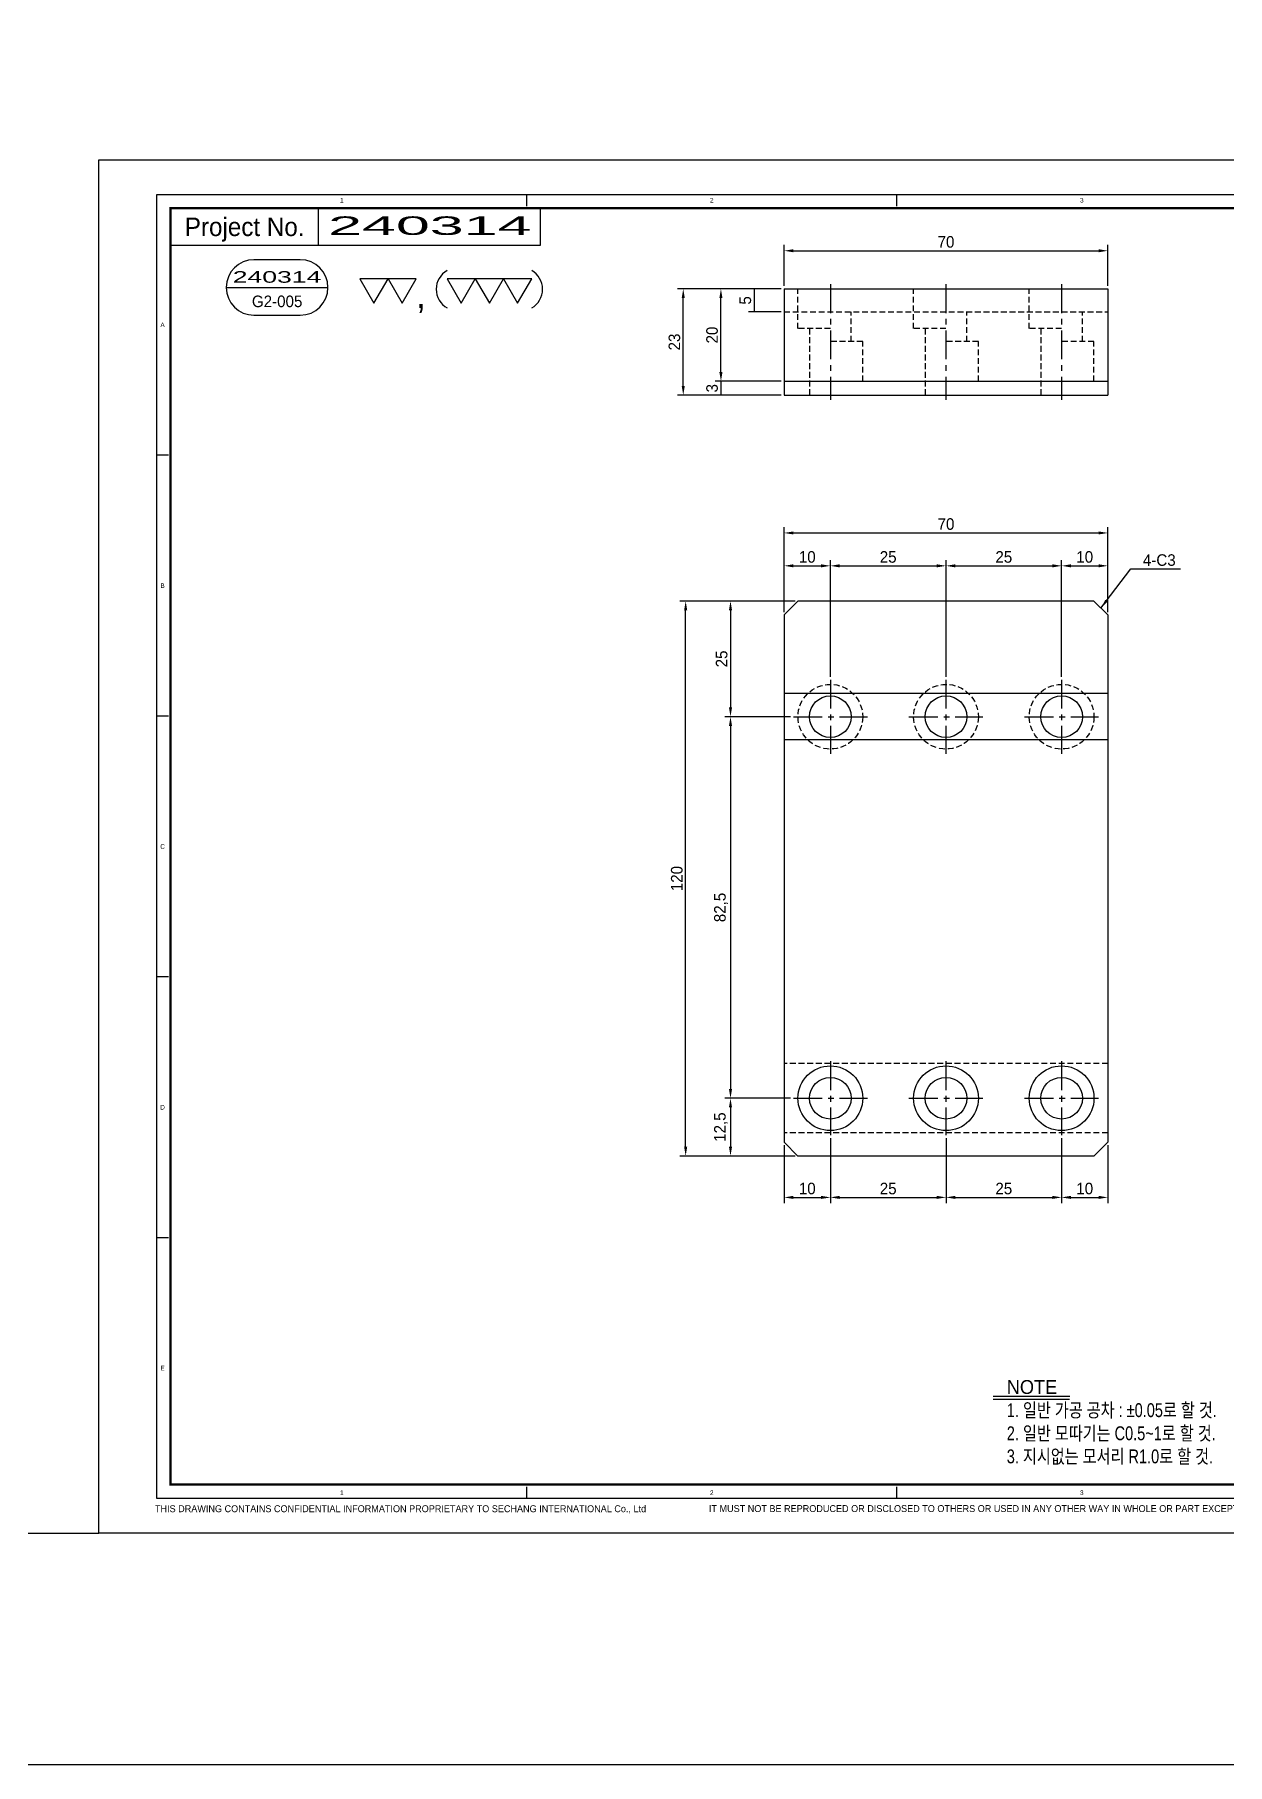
# Model space of a CAD drawing. Header units: inches. Extents: x 0 to 77285, y -118 to 40065.
# Drawn here: x 73069.6 to 73327.5, y 19692.7 to 20066.8 of the extents above; entities that cross this region are included whole.
import ezdxf
from ezdxf.enums import TextEntityAlignment as Align

# ---------------------------------------------------------------- set-up
doc = ezdxf.new("R2010")
doc.units = ezdxf.units.IN
doc.header["$LTSCALE"] = 5
doc.header["$MEASUREMENT"] = 0
for name, pattern in [('CENTER', [2, 1.25, -0.25, 0.25, -0.25]), ('HIDDEN', [0.375, 0.25, -0.125]), ('PHANTOM', [2.5, 1.25, -0.25, 0.25, -0.25, 0.25, -0.25])]:
    doc.linetypes.add(name, pattern=pattern)
for name, color, linetype in [('11', 1, 'CENTER'), ('22', 2, 'HIDDEN'), ('44', 4, 'Continuous'), ('55', 5, 'Continuous'), ('66', 6, 'PHANTOM'), ('77', 40, 'HIDDEN'), ('99', 181, 'Continuous'), ('A', 8, 'Continuous'), ('B', 123, 'Continuous'), ('D', 3, 'Continuous'), ('G', 231, 'Continuous'), ('T', 3, 'Continuous'), ('VV', 1, 'Continuous'), ('Y', 60, 'Continuous')]:
    doc.layers.add(name, color=color, linetype=linetype)
doc.layers.add('33', color=3, linetype='PHANTOM', lineweight=9)
doc.layers.add('88', color=35, linetype='Continuous', lineweight=5)
doc.styles.add('SCI', font='')
doc.styles.get('SCI').set_extended_font_data('Gulim')
doc.dimstyles.new('SCH', dxfattribs={"dimtxt": 2.5, "dimasz": 2, "dimexe": 1.25, "dimexo": 0.625, "dimtad": 1, "dimdec": 8, "dimtxsty": 'SCI', "dimcen": 2.5, "dimclrd": 4, "dimclre": 4, "dimclrt": 7, "dimadec": 8, "dimazin": 2, "dimtfac": 1, "dimtdec": 8, "dimtmove": 0, "dimatfit": 3, "dimfxl": 1, "dimarcsym": 0})

# ---------------------------------------------------------------- blocks, each defined once
blk = doc.blocks.new('J2')
for p, q in [((0, 2.25), (-2.6, 2.25)), ((-2.6, 2.25), (-1.3, 0)), ((-1.3, 0), (0, 2.25)), ((2.6, 2.25), (0, 2.25)), ((0, 2.25), (1.3, 0)), ((1.3, 0), (2.6, 2.25))]:
    blk.add_line(p, q)
blk = doc.blocks.new('J3')
for p, q in [((-3.9, 2.25), (-2.6, 0)), ((-1.3, 2.25), (-3.9, 2.25)), ((-2.6, 0), (-1.3, 2.25)), ((-1.3, 2.25), (0, 0)), ((1.3, 2.25), (-1.3, 2.25)), ((0, 0), (1.3, 2.25)), ((1.3, 2.25), (2.6, 0)), ((3.9, 2.25), (1.3, 2.25)), ((2.6, 0), (3.9, 2.25))]:
    blk.add_line(p, q)
blk = doc.blocks.new('A$C645fd8c3')
at = {"linetype": 'Continuous'}
h = blk.add_hatch(dxfattribs=at)
h.set_pattern_fill('ANSI31', color=5, scale=0.563055, style=0)
h.set_pattern_definition([(45, (-482.600826, -378.99261), (-0.04976753, 0.04976753), [])])
h.paths.add_polyline_path([(259.73, -279.27), (259.73, -276.17), (258.74, -276.17), (256.35, -278.56), (253.96, -276.17), (252.97, -276.17), (252.97, -279.27)])
h.paths.add_polyline_path([(252.97, -279.83), (252.97, -282.93), (259.73, -282.93), (259.73, -279.83)])
at = {"color": 2}
for p, q in [((12.5, -289.5), (12.5, -7.5)), ((12.5, -7.5), (412.5, -7.5)), ((92.5, -10), (92.5, -7.5)), ((172.5, -10), (172.5, -7.5)), ((252.5, -10), (252.5, -7.5)), ((332.5, -10), (332.5, -7.5)), ((412.5, -7.5), (412.5, -289.5)), ((15, -63.9), (12.5, -63.9)), ((412.5, -63.9), (410, -63.9)), ((15, -120.3), (12.5, -120.3)), ((412.5, -120.3), (410, -120.3)), ((15, -176.7), (12.5, -176.7)), ((412.5, -176.7), (410, -176.7)), ((15, -233.1), (12.5, -233.1)), ((412.5, -233.1), (410, -233.1)), ((92.5, -289.5), (92.5, -287)), ((172.5, -289.5), (172.5, -287)), ((252.5, -289.5), (252.5, -287)), ((332.5, -289.5), (332.5, -287)), ((412.5, -289.5), (12.5, -289.5))]:
    blk.add_line(p, q, dxfattribs=at)
at = {"color": 40}
for p, q in [((47.5, -18.5), (47.5, -10.5)), ((95.5, -18.5), (95.5, -10.5))]:
    blk.add_line(p, q, dxfattribs=at)
at = {"color": 7, "linetype": 'Continuous'}
blk.add_line((27.52, -27.62), (49.52, -27.62), dxfattribs=at)
for p, q in [((409.5, -244.5), (249.5, -244.5)), ((249.5, -244.5), (249.5, -251.5)), ((249.5, -286.5), (249.5, -251.5)), ((409.5, -251.5), (249.5, -251.5)), ((409.5, -258.5), (249.5, -258.5)), ((316.5, -261.5), (274.5, -261.5)), ((316.5, -258.5), (316.5, -286.5)), ((316.5, -267), (274.5, -267)), ((415.59, -275.4), (419.2, -275.4))]:
    blk.add_line(p, q)
at = {"color": 3}
for p, q in [((263.5, -251.5), (263.5, -244.5)), ((304.5, -251.5), (304.5, -244.5)), ((345.5, -251.5), (345.5, -244.5)), ((355.5, -251.5), (355.5, -244.5)), ((375.5, -251.5), (375.5, -244.5)), ((263.5, -258.5), (263.5, -251.5)), ((304.5, -258.5), (304.5, -251.5)), ((345.5, -258.5), (345.5, -251.5)), ((355.5, -258.5), (355.5, -251.5)), ((375.5, -258.5), (375.5, -251.5)), ((274.5, -258.5), (274.5, -272.5)), ((288.5, -258.5), (288.5, -272.5)), ((302.5, -258.5), (302.5, -272.5)), ((333.5, -258.5), (333.5, -286.5)), ((274.5, -265.5), (249.5, -265.5)), ((409.58, -265.5), (316.5, -265.5)), ((409.5, -272.5), (249.5, -272.5)), ((409.58, -279.5), (316.5, -279.5))]:
    blk.add_line(p, q, dxfattribs=at)
at = {"color": 5, "linetype": 'Continuous'}
for p, q in [((252.97, -276.17), (252.97, -279.27)), ((253.96, -276.17), (252.97, -276.17)), ((253.96, -276.17), (256.35, -278.56)), ((258.74, -276.17), (256.35, -278.56)), ((259.73, -276.17), (258.74, -276.17)), ((259.73, -279.27), (259.73, -276.17)), ((259.73, -279.27), (252.97, -279.27)), ((252.97, -279.83), (252.97, -282.93)), ((259.73, -279.83), (252.97, -279.83)), ((259.73, -282.93), (259.73, -279.83)), ((252.97, -282.93), (259.73, -282.93))]:
    blk.add_line(p, q, dxfattribs=at)
at = {"color": 40, "const_width": 0.5}
blk.add_lwpolyline([(15.5, -286.5), (15.5, -10.5), (409.5, -10.5), (409.5, -286.5)], close=True, dxfattribs=at)
at = {"color": 40}
blk.add_lwpolyline([(15.5, -18.5), (95.5, -18.5)], dxfattribs=at)
blk.add_lwpolyline([(33.52, -21.62, 1), (33.52, -33.62), (43.52, -33.62, 1), (43.52, -21.62)], format="xyb", close=True)
at = {"const_width": 0.257}
blk.add_lwpolyline([(193.31, -268.04), (209.91, -268.04)], dxfattribs=at)
at = {"color": 3}
blk.add_lwpolyline([(193.31, -267.35), (209.91, -267.35)], dxfattribs=at)
for centre, start, end in [((77.61, -27.99), 120, 240), ((91.22, -27.99), 300, 60)]:
    blk.add_arc(centre, 4.69, start, end)
at = {"layer": '11'}
blk.add_line((415.59, -276.4), (419.2, -276.4), dxfattribs=at)
at = {"layer": '22'}
blk.add_line((415.59, -277.4), (419.2, -277.4), dxfattribs=at)
at = {"layer": '33'}
blk.add_line((415.59, -278.4), (419.2, -278.4), dxfattribs=at)
at = {"layer": '44'}
blk.add_line((415.59, -279.4), (419.2, -279.4), dxfattribs=at)
at = {"layer": '55'}
blk.add_line((415.59, -280.4), (419.2, -280.4), dxfattribs=at)
at = {"layer": '66'}
blk.add_line((415.59, -281.4), (419.2, -281.4), dxfattribs=at)
at = {"layer": '77'}
blk.add_line((415.59, -282.4), (419.2, -282.4), dxfattribs=at)
at = {"layer": '88'}
blk.add_line((415.59, -283.4), (419.2, -283.4), dxfattribs=at)
at = {"layer": '99'}
blk.add_line((415.59, -284.4), (419.2, -284.4), dxfattribs=at)
at = {"layer": 'A'}
blk.add_line((415.59, -285.4), (419.2, -285.4), dxfattribs=at)
at = {"layer": 'B'}
blk.add_line((415.59, -286.4), (419.2, -286.4), dxfattribs=at)
at = {"layer": 'D'}
blk.add_line((415.59, -287.4), (419.2, -287.4), dxfattribs=at)
at = {"layer": 'Defpoints', "color": 1}
blk.add_lwpolyline([(0, -297), (0, 0), (420, 0), (420, -297)], close=True, dxfattribs=at)
at = {"layer": 'G'}
blk.add_line((415.59, -288.4), (419.2, -288.4), dxfattribs=at)
at = {"layer": 'T'}
for p, q in [((394.5, -272.5), (394.5, -286.5)), ((415.59, -289.4), (419.2, -289.4))]:
    blk.add_line(p, q, dxfattribs=at)
at = {"layer": 'VV'}
blk.add_line((415.59, -291.4), (419.2, -291.4), dxfattribs=at)
at = {"layer": 'Y'}
blk.add_line((415.59, -290.4), (419.2, -290.4), dxfattribs=at)
at = {"xscale": 2.34375, "yscale": 2.34375, "zscale": 2.34375}
for name, p in [('J2', (62.5, -31.03)), ('J3', (84.42, -31.03))]:
    blk.add_blockref(name, p, dxfattribs=at)
at = {"color": 2, "style": 'SCI'}
for s, p in [('1', (52.5, -8.75)), ('2', (132.5, -8.75)), ('3', (212.5, -8.75)), ('4', (292.5, -8.75)), ('5', (372.5, -8.75)), ('A', (13.75, -35.7)), ('A', (411.25, -35.7)), ('B', (13.75, -92.1)), ('B', (411.25, -92.1)), ('C', (13.75, -148.5)), ('C', (411.25, -148.5)), ('D', (13.75, -204.9)), ('D', (411.25, -204.9)), ('E', (13.75, -261.3)), ('E', (411.25, -261.3)), ('E', (411.25, -261.3)), ('1', (52.5, -288.25)), ('2', (132.5, -288.25)), ('3', (212.5, -288.25)), ('4', (292.5, -288.25)), ('5', (372.5, -288.25))]:
    blk.add_text(s, height=1, dxfattribs=at).set_placement(p, align=Align.MIDDLE_CENTER)
at = {"style": 'SCI'}
for s, height, p in [('Project No.', 4, (31.5, -14.5)), (',', 5.86, (69.61, -29.14)), ('NO.', 2.308, (256.5, -255)), ('DESCRIPTION', 2.3077, (284, -255)), ('SPECIFICATION', 2.3077, (325, -255)), ("Q'TY", 2.308, (350.5, -255)), ('MATAL', 2.308, (365.5, -255)), ('REMAPK', 2.308, (392.5, -255)), ('DESIGN', 1.731, (281.5, -260)), ('CHECK', 1.731, (295.5, -260)), ('APPROVE', 1.731, (309.5, -260)), ('이경중', 2.308, (282, -264.44)), ('-', 2.31, (295.5, -264.25)), ('-', 2.31, (309.5, -264.25)), ('세 창  인 터 내 쇼 날 (주)', 3.0296, (288.44, -277.82)), ('0', 0.6, (414.6, -275.37)), ('Sechang  International  Co.,Ltd.', 2.0198, (288.72, -281.87))]:
    blk.add_text(s, height=height, dxfattribs=at).set_placement(p, align=Align.MIDDLE_CENTER)
for s, height, p in [('CUSTOMER', 1.731, (250.65, -260)), ('Sub Name', 1.731, (317.5, -260)), ('Project No.', 1.7308, (250.5, -267)), ('Project Name', 1.7308, (317.5, -267)), ('DWG. No.', 1.731, (317.5, -274)), ('SCALE', 1.731, (395.5, -274)), ('REF. No.', 1.731, (317.5, -281)), ('REV.', 1.731, (395.5, -281))]:
    blk.add_text(s, height=height, dxfattribs=at).set_placement(p, align=Align.MIDDLE_LEFT)
at = {"color": 40, "style": 'SCI'}
for s, height, p in [('-', 2.31, (295.5, -269.75)), ('-', 2.31, (309.5, -269.75)), ('1/', 2.308, (400.15, -277.29))]:
    blk.add_text(s, height=height, dxfattribs=at).set_placement(p, align=Align.MIDDLE_CENTER)
at = {"color": 3, "linetype": 'Continuous', "style": 'SCI'}
for s, p in [('THIS DRAWING CONTAINS CONFIDENTIAL INFORMATION PROPRIETARY TO SECHANG INTERNATIONAL Co., Ltd  ', (12.11, -292.46)), ('IT MUST NOT BE REPRODUCED OR DISCLOSED TO OTHERS OR USED IN ANY OTHER WAY IN WHOLE OR PART EXCEPT AN AUTHORIZED IN WRITING BY SECHANG INTERNATIONAL Co., Ltd.', (131.88, -292.43))]:
    blk.add_text(s, height=1.5, dxfattribs=at).set_placement(p)
at = {"color": 2, "style": 'SCI'}
blk.add_text('A3', height=3, dxfattribs=at).set_placement((419.05, -296.11), align=Align.BOTTOM_RIGHT)
at = {"color": 40, "insert": (196.28, -263.89), "char_height": 3, "attachment_point": 1, "style": 'SCI'}
blk.add_mtext_dynamic_manual_height_columns('NOTE{\\W0.8;\\P1. 일반 가공 공차 : %%P0.05로 할 것.\\P2. 일반 모따기는 C0.5~1로 할 것.\\P3. 지시없는 모서리 R1.0로 할 것.}', width=205.982, gutter_width=1.29, heights=[0], dxfattribs=at)
at = {"layer": '11', "style": 'SCI'}
blk.add_text('11', height=0.6, dxfattribs=at).set_placement((414.6, -276.37), align=Align.MIDDLE_CENTER)
at = {"layer": '22', "style": 'SCI'}
blk.add_text('22', height=0.6, dxfattribs=at).set_placement((414.6, -277.37), align=Align.MIDDLE_CENTER)
at = {"layer": '33', "style": 'SCI'}
blk.add_text('33', height=0.6, dxfattribs=at).set_placement((414.6, -278.37), align=Align.MIDDLE_CENTER)
at = {"layer": '44', "style": 'SCI'}
blk.add_text('44', height=0.6, dxfattribs=at).set_placement((414.6, -279.37), align=Align.MIDDLE_CENTER)
at = {"layer": '55', "style": 'SCI'}
blk.add_text('55', height=0.6, dxfattribs=at).set_placement((414.6, -280.37), align=Align.MIDDLE_CENTER)
at = {"layer": '66', "style": 'SCI'}
blk.add_text('66', height=0.6, dxfattribs=at).set_placement((414.6, -281.37), align=Align.MIDDLE_CENTER)
at = {"layer": '77', "style": 'SCI'}
blk.add_text('77', height=0.6, dxfattribs=at).set_placement((414.6, -282.37), align=Align.MIDDLE_CENTER)
at = {"layer": '88', "style": 'SCI'}
blk.add_text('88', height=0.6, dxfattribs=at).set_placement((414.6, -283.37), align=Align.MIDDLE_CENTER)
at = {"layer": '99', "style": 'SCI'}
blk.add_text('99', height=0.6, dxfattribs=at).set_placement((414.6, -284.37), align=Align.MIDDLE_CENTER)
at = {"layer": 'A', "style": 'SCI'}
blk.add_text('A', height=0.6, dxfattribs=at).set_placement((414.6, -285.37), align=Align.MIDDLE_CENTER)
at = {"layer": 'B', "style": 'SCI'}
blk.add_text('B', height=0.6, dxfattribs=at).set_placement((414.6, -286.37), align=Align.MIDDLE_CENTER)
at = {"layer": 'D', "style": 'SCI'}
blk.add_text('D', height=0.6, dxfattribs=at).set_placement((414.6, -287.37), align=Align.MIDDLE_CENTER)
at = {"layer": 'G', "style": 'SCI'}
blk.add_text('G', height=0.6, dxfattribs=at).set_placement((414.6, -288.37), align=Align.MIDDLE_CENTER)
at = {"layer": 'T', "style": 'SCI'}
blk.add_text('T', height=0.6, dxfattribs=at).set_placement((414.6, -289.37), align=Align.MIDDLE_CENTER)
at = {"layer": 'VV', "style": 'SCI'}
blk.add_text('V', height=0.6, dxfattribs=at).set_placement((414.6, -291.37), align=Align.MIDDLE_CENTER)
at = {"layer": 'Y', "style": 'SCI'}
blk.add_text('Y', height=0.6, dxfattribs=at).set_placement((414.6, -290.37), align=Align.MIDDLE_CENTER)
blk = doc.blocks.new('A$C880a0e14')
for p, q in [((-35, 0), (35, 0)), ((-35, 0), (-35, -23)), ((35, 0), (35, -23)), ((-35, -20), (35, -20)), ((-35, -23), (35, -23))]:
    blk.add_line(p, q)
at = {"layer": '11'}
for p, q in [((-25, 1), (-25, -24)), ((0, 1), (0, -24)), ((25, 1), (25, -24))]:
    blk.add_line(p, q, dxfattribs=at)
at = {"layer": '22'}
for p, q in [((-32, -8.6), (-32, 0)), ((-7, -8.6), (-7, 0)), ((18, -8.6), (18, 0)), ((-25, -8.6), (-32, -8.6)), ((-29.5, -8.6), (-29.5, -23)), ((0, -8.6), (-7, -8.6)), ((-4.5, -8.6), (-4.5, -23)), ((25, -8.6), (18, -8.6)), ((20.5, -8.6), (20.5, -23))]:
    blk.add_line(p, q, dxfattribs=at)
at = {"layer": '77'}
for p, q in [((-35, -5), (35, -5)), ((-20.5, -11.4), (-20.5, -5)), ((4.5, -11.4), (4.5, -5)), ((29.5, -11.4), (29.5, -5)), ((-18, -11.4), (-25, -11.4)), ((-18, -20), (-18, -11.4)), ((7, -11.4), (0, -11.4)), ((7, -20), (7, -11.4)), ((32, -11.4), (25, -11.4)), ((32, -20), (32, -11.4))]:
    blk.add_line(p, q, dxfattribs=at)
blk = doc.blocks.new('*D1798')
at = {"color": 4, "lineweight": -2, "transparency": 16777216}
for p, q in [((73234.07, 19944.26), (73218.86, 19944.26)), ((73220.11, 19942.26), (73220.11, 19921.26)), ((73233.07, 19919.26), (73218.86, 19919.26))]:
    blk.add_line(p, q, dxfattribs=at)
at = {"color": 4, "transparency": 16777216}
for points in [[(73219.77, 19942.26), (73220.44, 19942.26), (73220.11, 19944.26)], [(73219.77, 19921.26), (73220.44, 19921.26), (73220.11, 19919.26)]]:
    blk.add_solid(points, dxfattribs=at)
at = {"layer": 'Defpoints', "color": 0, "transparency": 16777216}
for p in [(73234.7, 19944.26), (73220.11, 19919.26), (73233.7, 19919.26)]:
    blk.add_point(p, dxfattribs=at)
at = {"color": 7, "transparency": 16777216, "insert": (73218.2, 19931.76), "char_height": 2.5, "attachment_point": 5, "rotation": 90, "style": 'SCI'}
blk.add_mtext('25', dxfattribs=at)
blk = doc.blocks.new('*D1799')
at = {"color": 4, "lineweight": -2, "transparency": 16777216}
for p, q in [((73233.07, 19919.26), (73218.86, 19919.26)), ((73220.11, 19917.26), (73220.11, 19838.76)), ((73233.07, 19836.76), (73218.86, 19836.76))]:
    blk.add_line(p, q, dxfattribs=at)
at = {"color": 4, "transparency": 16777216}
for points in [[(73219.77, 19917.26), (73220.44, 19917.26), (73220.11, 19919.26)], [(73219.77, 19838.76), (73220.44, 19838.76), (73220.11, 19836.76)]]:
    blk.add_solid(points, dxfattribs=at)
at = {"layer": 'Defpoints', "color": 0, "transparency": 16777216}
for p in [(73233.7, 19919.26), (73220.11, 19836.76), (73233.7, 19836.76, 0)]:
    blk.add_point(p, dxfattribs=at)
at = {"color": 7, "transparency": 16777216, "insert": (73218.05, 19878.01), "char_height": 2.5, "attachment_point": 5, "rotation": 90, "style": 'SCI'}
blk.add_mtext('82,5', dxfattribs=at)
blk = doc.blocks.new('*D1800')
at = {"color": 4, "lineweight": -2, "transparency": 16777216}
for p, q in [((73233.07, 19836.76), (73218.86, 19836.76)), ((73220.11, 19834.76), (73220.11, 19826.26)), ((73234.07, 19824.26), (73218.86, 19824.26))]:
    blk.add_line(p, q, dxfattribs=at)
at = {"color": 4, "transparency": 16777216}
for points in [[(73219.77, 19834.76), (73220.44, 19834.76), (73220.11, 19836.76)], [(73219.77, 19826.26), (73220.44, 19826.26), (73220.11, 19824.26)]]:
    blk.add_solid(points, dxfattribs=at)
at = {"layer": 'Defpoints', "color": 0, "transparency": 16777216}
for p in [(73233.7, 19836.76, 0), (73220.11, 19824.26), (73234.7, 19824.26)]:
    blk.add_point(p, dxfattribs=at)
at = {"color": 7, "transparency": 16777216, "insert": (73218.04, 19830.51), "char_height": 2.5, "attachment_point": 5, "rotation": 90, "style": 'SCI'}
blk.add_mtext('12,5', dxfattribs=at)
blk = doc.blocks.new('*D1801')
at = {"color": 4, "lineweight": -2, "transparency": 16777216}
for p, q in [((73234.07, 19944.26), (73209.16, 19944.26)), ((73210.41, 19826.26), (73210.41, 19942.26)), ((73234.07, 19824.26), (73209.16, 19824.26))]:
    blk.add_line(p, q, dxfattribs=at)
at = {"color": 4, "transparency": 16777216}
for points in [[(73210.08, 19942.26), (73210.75, 19942.26), (73210.41, 19944.26)], [(73210.08, 19826.26), (73210.75, 19826.26), (73210.41, 19824.26)]]:
    blk.add_solid(points, dxfattribs=at)
at = {"layer": 'Defpoints', "color": 0, "transparency": 16777216}
for p in [(73210.41, 19944.26), (73234.7, 19944.26), (73234.7, 19824.26)]:
    blk.add_point(p, dxfattribs=at)
at = {"color": 7, "transparency": 16777216, "insert": (73208.5, 19884.26), "char_height": 2.5, "attachment_point": 5, "rotation": 90, "style": 'SCI'}
blk.add_mtext('120', dxfattribs=at)
blk = doc.blocks.new('*D1802')
at = {"color": 4, "lineweight": -2, "transparency": 16777216}
for p, q in [((73231.7, 19941.89), (73231.7, 19953.14)), ((73241.7, 19927.89), (73241.7, 19953.14)), ((73233.7, 19951.89), (73239.7, 19951.89))]:
    blk.add_line(p, q, dxfattribs=at)
at = {"color": 4, "transparency": 16777216}
for points in [[(73233.7, 19952.22), (73233.7, 19951.56), (73231.7, 19951.89)], [(73239.7, 19952.22), (73239.7, 19951.56), (73241.7, 19951.89)]]:
    blk.add_solid(points, dxfattribs=at)
at = {"layer": 'Defpoints', "color": 0, "transparency": 16777216}
for p in [(73241.7, 19951.89), (73231.7, 19941.26, 0), (73241.7, 19927.26)]:
    blk.add_point(p, dxfattribs=at)
at = {"color": 7, "transparency": 16777216, "insert": (73236.7, 19953.8), "char_height": 2.5, "attachment_point": 5, "style": 'SCI'}
blk.add_mtext('10', dxfattribs=at)
blk = doc.blocks.new('*D1783')
at = {"color": 4, "lineweight": -2, "transparency": 16777216}
for p, q in [((73241.7, 19927.89), (73241.7, 19953.14)), ((73266.7, 19927.89), (73266.7, 19953.14)), ((73243.7, 19951.89), (73264.7, 19951.89))]:
    blk.add_line(p, q, dxfattribs=at)
at = {"color": 4, "transparency": 16777216}
for points in [[(73243.7, 19952.22), (73243.7, 19951.56), (73241.7, 19951.89)], [(73264.7, 19952.22), (73264.7, 19951.56), (73266.7, 19951.89)]]:
    blk.add_solid(points, dxfattribs=at)
at = {"layer": 'Defpoints', "color": 0, "transparency": 16777216}
for p in [(73266.7, 19951.89), (73241.7, 19927.26), (73266.7, 19927.26, 0)]:
    blk.add_point(p, dxfattribs=at)
at = {"color": 7, "transparency": 16777216, "insert": (73254.2, 19953.8), "char_height": 2.5, "attachment_point": 5, "style": 'SCI'}
blk.add_mtext('25', dxfattribs=at)
blk = doc.blocks.new('*D1784')
at = {"color": 4, "lineweight": -2, "transparency": 16777216}
for p, q in [((73266.7, 19927.89), (73266.7, 19953.14)), ((73291.7, 19927.89), (73291.7, 19953.14)), ((73268.7, 19951.89), (73289.7, 19951.89))]:
    blk.add_line(p, q, dxfattribs=at)
at = {"color": 4, "transparency": 16777216}
for points in [[(73268.7, 19952.22), (73268.7, 19951.56), (73266.7, 19951.89)], [(73289.7, 19952.22), (73289.7, 19951.56), (73291.7, 19951.89)]]:
    blk.add_solid(points, dxfattribs=at)
at = {"layer": 'Defpoints', "color": 0, "transparency": 16777216}
for p in [(73291.7, 19951.89), (73266.7, 19927.26, 0), (73291.7, 19927.26)]:
    blk.add_point(p, dxfattribs=at)
at = {"color": 7, "transparency": 16777216, "insert": (73279.2, 19953.8), "char_height": 2.5, "attachment_point": 5, "style": 'SCI'}
blk.add_mtext('25', dxfattribs=at)
blk = doc.blocks.new('*D1785')
at = {"color": 4, "lineweight": -2, "transparency": 16777216}
for p, q in [((73291.7, 19927.89), (73291.7, 19953.14)), ((73301.7, 19941.89), (73301.7, 19953.14)), ((73293.7, 19951.89), (73299.7, 19951.89))]:
    blk.add_line(p, q, dxfattribs=at)
at = {"color": 4, "transparency": 16777216}
for points in [[(73293.7, 19952.22), (73293.7, 19951.56), (73291.7, 19951.89)], [(73299.7, 19952.22), (73299.7, 19951.56), (73301.7, 19951.89)]]:
    blk.add_solid(points, dxfattribs=at)
at = {"layer": 'Defpoints', "color": 0, "transparency": 16777216}
for p in [(73301.7, 19951.89), (73301.7, 19941.26, 0), (73291.7, 19927.26)]:
    blk.add_point(p, dxfattribs=at)
at = {"color": 7, "transparency": 16777216, "insert": (73296.7, 19953.8), "char_height": 2.5, "attachment_point": 5, "style": 'SCI'}
blk.add_mtext('10', dxfattribs=at)
blk = doc.blocks.new('*D1786')
at = {"color": 4, "lineweight": -2, "transparency": 16777216}
for p, q in [((73231.7, 19941.89), (73231.7, 19960.25)), ((73301.7, 19941.89), (73301.7, 19960.25)), ((73233.7, 19959), (73299.7, 19959))]:
    blk.add_line(p, q, dxfattribs=at)
at = {"color": 4, "transparency": 16777216}
for points in [[(73233.7, 19959.33), (73233.7, 19958.67), (73231.7, 19959)], [(73299.7, 19959.33), (73299.7, 19958.67), (73301.7, 19959)]]:
    blk.add_solid(points, dxfattribs=at)
at = {"layer": 'Defpoints', "color": 0, "transparency": 16777216}
for p in [(73301.7, 19959), (73231.7, 19941.26, 0), (73301.7, 19941.26, 0)]:
    blk.add_point(p, dxfattribs=at)
at = {"color": 7, "transparency": 16777216, "insert": (73266.7, 19960.91), "char_height": 2.5, "attachment_point": 5, "style": 'SCI'}
blk.add_mtext('70', dxfattribs=at)
blk = doc.blocks.new('*D1787')
at = {"color": 4, "lineweight": -2, "transparency": 16777216}
for p, q in [((73231.7, 19826.64), (73231.7, 19814.06)), ((73241.7, 19828.14), (73241.7, 19814.06)), ((73233.7, 19815.31), (73239.7, 19815.31))]:
    blk.add_line(p, q, dxfattribs=at)
at = {"color": 4, "transparency": 16777216}
for points in [[(73233.7, 19815.65), (73233.7, 19814.98), (73231.7, 19815.31)], [(73239.7, 19815.65), (73239.7, 19814.98), (73241.7, 19815.31)]]:
    blk.add_solid(points, dxfattribs=at)
at = {"layer": 'Defpoints', "color": 0, "transparency": 16777216}
for p in [(73231.7, 19827.26, 0), (73241.7, 19828.76, 0), (73241.7, 19815.31)]:
    blk.add_point(p, dxfattribs=at)
at = {"color": 7, "transparency": 16777216, "insert": (73236.7, 19817.22), "char_height": 2.5, "attachment_point": 5, "style": 'SCI'}
blk.add_mtext('10', dxfattribs=at)
blk = doc.blocks.new('*D1793')
at = {"color": 4, "lineweight": -2, "transparency": 16777216}
for p, q in [((73241.7, 19828.14), (73241.7, 19814.06)), ((73266.7, 19828.14), (73266.7, 19814.06)), ((73243.7, 19815.31), (73264.7, 19815.31))]:
    blk.add_line(p, q, dxfattribs=at)
at = {"color": 4, "transparency": 16777216}
for points in [[(73243.7, 19815.65), (73243.7, 19814.98), (73241.7, 19815.31)], [(73264.7, 19815.65), (73264.7, 19814.98), (73266.7, 19815.31)]]:
    blk.add_solid(points, dxfattribs=at)
at = {"layer": 'Defpoints', "color": 0, "transparency": 16777216}
for p in [(73241.7, 19828.76, 0), (73266.7, 19828.76, 0), (73266.7, 19815.31)]:
    blk.add_point(p, dxfattribs=at)
at = {"color": 7, "transparency": 16777216, "insert": (73254.2, 19817.22), "char_height": 2.5, "attachment_point": 5, "style": 'SCI'}
blk.add_mtext('25', dxfattribs=at)
blk = doc.blocks.new('*D1794')
at = {"color": 4, "lineweight": -2, "transparency": 16777216}
for p, q in [((73266.7, 19828.14), (73266.7, 19814.06)), ((73291.7, 19828.14), (73291.7, 19814.06)), ((73268.7, 19815.31), (73289.7, 19815.31))]:
    blk.add_line(p, q, dxfattribs=at)
at = {"color": 4, "transparency": 16777216}
for points in [[(73268.7, 19815.65), (73268.7, 19814.98), (73266.7, 19815.31)], [(73289.7, 19815.65), (73289.7, 19814.98), (73291.7, 19815.31)]]:
    blk.add_solid(points, dxfattribs=at)
at = {"layer": 'Defpoints', "color": 0, "transparency": 16777216}
for p in [(73266.7, 19828.76, 0), (73291.7, 19828.76, 0), (73291.7, 19815.31)]:
    blk.add_point(p, dxfattribs=at)
at = {"color": 7, "transparency": 16777216, "insert": (73279.2, 19817.22), "char_height": 2.5, "attachment_point": 5, "style": 'SCI'}
blk.add_mtext('25', dxfattribs=at)
blk = doc.blocks.new('*D1795')
at = {"color": 4, "lineweight": -2, "transparency": 16777216}
for p, q in [((73291.7, 19828.14), (73291.7, 19814.06)), ((73301.7, 19826.64), (73301.7, 19814.06)), ((73293.7, 19815.31), (73299.7, 19815.31))]:
    blk.add_line(p, q, dxfattribs=at)
at = {"color": 4, "transparency": 16777216}
for points in [[(73293.7, 19815.65), (73293.7, 19814.98), (73291.7, 19815.31)], [(73299.7, 19815.65), (73299.7, 19814.98), (73301.7, 19815.31)]]:
    blk.add_solid(points, dxfattribs=at)
at = {"layer": 'Defpoints', "color": 0, "transparency": 16777216}
for p in [(73291.7, 19828.76, 0), (73301.7, 19827.26), (73301.7, 19815.31)]:
    blk.add_point(p, dxfattribs=at)
at = {"color": 7, "transparency": 16777216, "insert": (73296.7, 19817.22), "char_height": 2.5, "attachment_point": 5, "style": 'SCI'}
blk.add_mtext('10', dxfattribs=at)
blk = doc.blocks.new('*D1791')
at = {"color": 4, "lineweight": -2, "transparency": 16777216}
for p, q in [((73231.07, 20011.79), (73223.98, 20011.79)), ((73225.23, 20011.79), (73225.23, 20006.79)), ((73231.07, 20006.79), (73223.98, 20006.79))]:
    blk.add_line(p, q, dxfattribs=at)
at = {"layer": 'Defpoints', "color": 0, "transparency": 16777216}
for p in [(73231.7, 20011.79, 0), (73225.23, 20006.79), (73231.7, 20006.79, 0)]:
    blk.add_point(p, dxfattribs=at)
at = {"color": 7, "transparency": 16777216, "insert": (73223.32, 20009.29), "char_height": 2.5, "attachment_point": 5, "rotation": 90, "style": 'SCI'}
blk.add_mtext('5', dxfattribs=at)
blk = doc.blocks.new('*D1792')
at = {"color": 4, "lineweight": -2, "transparency": 16777216}
for p, q in [((73231.07, 20011.79), (73216.79, 20011.79)), ((73218.04, 19993.79), (73218.04, 20009.79)), ((73231.07, 19991.79), (73216.79, 19991.79))]:
    blk.add_line(p, q, dxfattribs=at)
at = {"color": 4, "transparency": 16777216}
for points in [[(73217.7, 20009.79), (73218.37, 20009.79), (73218.04, 20011.79)], [(73217.7, 19993.79), (73218.37, 19993.79), (73218.04, 19991.79)]]:
    blk.add_solid(points, dxfattribs=at)
at = {"layer": 'Defpoints', "color": 0, "transparency": 16777216}
for p in [(73218.04, 20011.79), (73231.7, 20011.79, 0), (73231.7, 19991.79, 0)]:
    blk.add_point(p, dxfattribs=at)
at = {"color": 7, "transparency": 16777216, "insert": (73216.13, 20001.79), "char_height": 2.5, "attachment_point": 5, "rotation": 90, "style": 'SCI'}
blk.add_mtext('20', dxfattribs=at)
blk = doc.blocks.new('*D1803')
at = {"color": 4, "lineweight": -2, "transparency": 16777216}
for p, q in [((73231.07, 19991.79), (73216.79, 19991.79)), ((73218.04, 19991.79), (73218.04, 19988.79)), ((73231.07, 19988.79), (73216.79, 19988.79))]:
    blk.add_line(p, q, dxfattribs=at)
at = {"layer": 'Defpoints', "color": 0, "transparency": 16777216}
for p in [(73231.7, 19991.79, 0), (73218.04, 19988.79), (73231.7, 19988.79, 0)]:
    blk.add_point(p, dxfattribs=at)
at = {"color": 7, "transparency": 16777216, "insert": (73216.13, 19990.29), "char_height": 2.5, "attachment_point": 5, "rotation": 90, "style": 'SCI'}
blk.add_mtext('3', dxfattribs=at)
blk = doc.blocks.new('*D1804')
at = {"color": 4, "lineweight": -2, "transparency": 16777216}
for p, q in [((73231.07, 20011.79), (73208.64, 20011.79)), ((73209.89, 19990.79), (73209.89, 20009.79)), ((73231.07, 19988.79), (73208.64, 19988.79))]:
    blk.add_line(p, q, dxfattribs=at)
at = {"color": 4, "transparency": 16777216}
for points in [[(73209.56, 20009.79), (73210.23, 20009.79), (73209.89, 20011.79)], [(73209.56, 19990.79), (73210.23, 19990.79), (73209.89, 19988.79)]]:
    blk.add_solid(points, dxfattribs=at)
at = {"layer": 'Defpoints', "color": 0, "transparency": 16777216}
for p in [(73209.89, 20011.79), (73231.7, 20011.79, 0), (73231.7, 19988.79, 0)]:
    blk.add_point(p, dxfattribs=at)
at = {"color": 7, "transparency": 16777216, "insert": (73207.99, 20000.29), "char_height": 2.5, "attachment_point": 5, "rotation": 90, "style": 'SCI'}
blk.add_mtext('23', dxfattribs=at)
blk = doc.blocks.new('*D1805')
at = {"color": 4, "lineweight": -2, "transparency": 16777216}
for p, q in [((73231.7, 20012.42), (73231.7, 20021.27)), ((73233.7, 20020.02), (73299.7, 20020.02)), ((73301.7, 20012.42), (73301.7, 20021.27))]:
    blk.add_line(p, q, dxfattribs=at)
at = {"color": 4, "transparency": 16777216}
for points in [[(73233.7, 20020.36), (73233.7, 20019.69), (73231.7, 20020.02)], [(73299.7, 20020.36), (73299.7, 20019.69), (73301.7, 20020.02)]]:
    blk.add_solid(points, dxfattribs=at)
at = {"layer": 'Defpoints', "color": 0, "transparency": 16777216}
for p in [(73301.7, 20020.02), (73231.7, 20011.79, 0), (73301.7, 20011.79, 0)]:
    blk.add_point(p, dxfattribs=at)
at = {"color": 7, "transparency": 16777216, "insert": (73266.7, 20021.93), "char_height": 2.5, "attachment_point": 5, "style": 'SCI'}
blk.add_mtext('70', dxfattribs=at)
blk = doc.blocks.new('A$C038b4c37')
for p, q in [((-3, -3, 0), (0, 0)), ((64, 0), (0, 0)), ((64, 0), (67, -3, 0)), ((-3, -3, 0), (-3, -117, 0)), ((67, -3, 0), (67, -117, 0)), ((67, -20), (-3, -20)), ((67, -30), (-3, -30)), ((-3, -117, 0), (0, -120)), ((64, -120), (67, -117, 0)), ((64, -120), (0, -120))]:
    blk.add_line(p, q)
for centre, radius in [((7, -25), 4.5), ((32, -25, 0), 4.5), ((57, -25), 4.5), ((7, -107.5, 0), 7), ((32, -107.5, 0), 7), ((57, -107.5, 0), 7), ((7, -107.5, 0), 4.5), ((32, -107.5, 0), 4.5), ((57, -107.5, 0), 4.5)]:
    blk.add_circle(centre, radius)
at = {"layer": '11'}
for p, q in [((7, -17), (7, -33)), ((32, -17, 0), (32, -33, 0)), ((57, -17), (57, -33)), ((-1, -25), (15, -25)), ((24, -25, 0), (40, -25, 0)), ((49, -25), (65, -25)), ((7, -99.5, 0), (7, -115.5, 0)), ((32, -99.5, 0), (32, -115.5, 0)), ((57, -99.5, 0), (57, -115.5, 0)), ((-1, -107.5, 0), (15, -107.5, 0)), ((24, -107.5, 0), (40, -107.5, 0)), ((49, -107.5, 0), (65, -107.5, 0))]:
    blk.add_line(p, q, dxfattribs=at)
at = {"layer": '22'}
for p, q in [((67, -100), (-3, -100)), ((67, -115), (-3, -115))]:
    blk.add_line(p, q, dxfattribs=at)
for centre in [(7, -25), (32, -25, 0), (57, -25)]:
    blk.add_circle(centre, 7, dxfattribs=at)

msp = doc.modelspace()

# ---------------------------------------------------------------- linework, layer by layer
msp.add_lwpolyline([(71242.24907534, 19692.70137068), (74907.76022158, 19692.70137068), (74907.76022158, 20440.83258609), (71242.24907534, 20440.83258609)], close=True)
at = {"layer": 'Defpoints'}
msp.add_line((73055.73483194, 19742.70137068), (73083.56341748, 19742.70137068), dxfattribs=at)

# ---------------------------------------------------------------- block references
at = {"color": 3}
msp.add_blockref('A$C645fd8c3', (73083.56341748, 20039.70137068), dxfattribs=at)
for name, p in [('A$C880a0e14', (73266.69812751, 20011.79470918, 0)), ('A$C038b4c37', (73234.69812751, 19944.26212658))]:
    msp.add_blockref(name, p)

# ---------------------------------------------------------------- texts
at = {"style": 'SCI'}
for height, width, p, p2 in [(4, 2.339307, (73133.11601511, 20023.45083979), (73177.07380805, 20023.45083979)), (2.5, 1.63101, (73112.48658983, 20013.11018764), (73131.64172958, 20013.11018764))]:
    msp.add_text('240314', height=height, dxfattribs=dict(at, width=width)).set_placement(p, p2, align=Align.FIT)
msp.add_text('G2-005', height=2.5, dxfattribs=at).set_placement((73122.0872939, 20009.08198857), align=Align.MIDDLE_CENTER)
at = {"color": 7, "insert": (73309.27098498, 19951.85158283, 0), "char_height": 2.5, "attachment_point": 7, "style": 'SCI'}
msp.add_mtext('4-C3', dxfattribs=at)

# ---------------------------------------------------------------- dimensions: what is measured, and where the dimension line sits
for base, p1, p2, override, picture, middle in [((73301.6981275071, 20020.0237157026), (73231.6981275071, 20011.7947091785, 0.0000000034), (73301.6981275071, 20011.7947091785, 0.0000000034), {"dimcen": 1}, '*D1805', (73266.6981275071, 20021.9320046506)), ((73301.698127507, 19959.0012775259), (73231.698127507, 19941.2621265846, 0.0000000034), (73301.698127507, 19941.2621265846, 0.0000000034), {"dimcen": 1}, '*D1786', (73266.698127507, 19960.909566474)), ((73241.698127507, 19951.89165211), (73231.698127507, 19941.2621265846, 0.0000000034), (73241.698127507, 19927.2621265845), {"dimcen": 1}, '*D1802', (73236.698127507, 19953.8016055055)), ((73266.6981275071, 19951.89165211), (73241.6981275071, 19927.2621265845), (73266.6981275071, 19927.2621265845, 0.0000000034), {"dimcen": 1, "dimtmove": 1}, '*D1783', (73254.1981275071, 19953.7982766107)), ((73291.6981275071, 19951.89165211), (73266.6981275071, 19927.2621265845, 0.0000000034), (73291.6981275071, 19927.2621265845), {"dimcen": 1, "dimtmove": 1}, '*D1784', (73279.1981275071, 19953.7982766107)), ((73301.6981275071, 19951.89165211), (73291.6981275071, 19927.2621265845), (73301.6981275071, 19941.2621265846, 0.0000000034), {"dimcen": 1, "dimtmove": 1}, '*D1785', (73296.6981275071, 19953.8016055055)), ((73241.6981275071, 19815.3125971403), (73231.6981275071, 19827.2621265846, 0.0000000036), (73241.6981275071, 19828.7621265846, 0.0000000034), {"dimcen": 1}, '*D1787', (73236.6981275071, 19817.2225505358)), ((73266.6981275071, 19815.3125971403), (73241.6981275071, 19828.7621265846, 0.0000000034), (73266.6981275071, 19828.7621265846, 0.0000000034), {"dimcen": 1, "dimtmove": 1}, '*D1793', (73254.1981275071, 19817.219221641)), ((73291.6981275071, 19815.3125971403), (73266.6981275071, 19828.7621265846, 0.0000000034), (73291.6981275071, 19828.7621265846, 0.0000000034), {"dimcen": 1, "dimtmove": 1}, '*D1794', (73279.1981275071, 19817.219221641)), ((73301.6981275071, 19815.3125971403), (73291.6981275071, 19828.7621265846, 0.0000000034), (73301.6981275071, 19827.2621265846), {"dimcen": 1, "dimtmove": 1}, '*D1795', (73296.6981275071, 19817.2225505358))]:
    dim = msp.add_linear_dim(base=base, p1=p1, p2=p2, dimstyle='SCH', override=override)
    dim.commit()
    dim.dimension.update_dxf_attribs({"geometry": picture, "text_midpoint": middle})
for base, p1, p2, picture, middle in [((73209.8921861038, 20011.7947091785), (73231.6981275071, 19988.7947091785, 0.0000000034), (73231.6981275071, 20011.7947091785, 0.0000000034), '*D1804', (73207.9855616031, 20000.2947091785)), ((73218.0358288522, 20011.7947091785), (73231.6981275071, 19991.7947091785, 0.0000000034), (73231.6981275071, 20011.7947091785, 0.0000000034), '*D1792', (73216.1292043515, 20001.7947091785)), ((73225.226381005, 20006.7947091785), (73231.6981275071, 20011.7947091785, 0.0000000034), (73231.698127507, 20006.7947091785, 0.0000000034), '*D1791', (73223.3214209517, 20009.2947091785)), ((73218.03582885, 19988.79470918), (73231.69812751, 19991.79470918, 0), (73231.69812751, 19988.79470918, 0), '*D1803', (73216.12920435, 19990.29470918)), ((73210.4129573662, 19944.2621265846), (73234.6981275071, 19824.2621265846), (73234.6981275071, 19944.2621265846), '*D1801', (73208.5030039707, 19884.2621265845)), ((73220.1074572707, 19919.2621265846), (73234.698127507, 19944.2621265846), (73233.698127507, 19919.2621265845), '*D1798', (73218.20083277, 19931.7621265845)), ((73220.1074572707, 19836.7621265846), (73233.6981275071, 19919.2621265845), (73233.6981275071, 19836.7621265846, 0.0000000034), '*D1799', (73218.0460391615, 19878.0121265845)), ((73220.1074572708, 19824.2621265846), (73233.6981275071, 19836.7621265846, 0.0000000034), (73234.6981275071, 19824.2621265846), '*D1800', (73218.0443747142, 19830.5121265846))]:
    dim = msp.add_linear_dim(base=base, p1=p1, p2=p2, angle=90, dimstyle='SCH', override={"dimcen": 1})
    dim.commit()
    dim.dimension.update_dxf_attribs({"geometry": picture, "text_midpoint": middle})

# ---------------------------------------------------------------- leaders
at = {"annotation_type": 0, "has_hookline": 1, "hookline_direction": 0, "text_width": 8.15912117}
msp.add_leader([(73300.19812751, 19942.76212658, 0), (73306.64598498, 19951.22658283, 0), (73308.64598498, 19951.22658283, 0)], dimstyle='SCH', override={"dimgap": 0.625, "dimtad": 1, "dimcen": 1}, dxfattribs=at)

doc.saveas('drawing.dxf')
